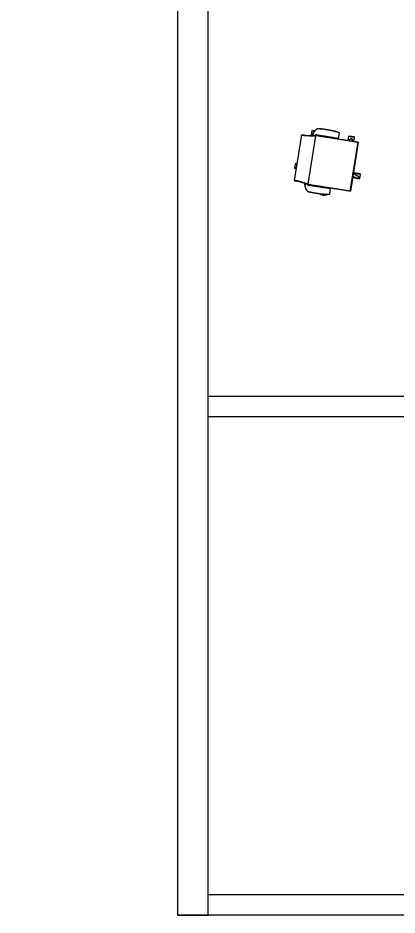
# Model space of a CAD drawing. Header units: inches. Extents: x 13.1 to 42, y 9.4 to 31.7.
# Drawn here: x 13.07 to 16.81, y 9.41 to 18.28 of the extents above; entities that cross this region are included whole.
import ezdxf

# ---------------------------------------------------------------- set-up
doc = ezdxf.new("R2010")
doc.units = ezdxf.units.IN
doc.header["$MEASUREMENT"] = 0
doc.layers.add('DW', color=5, linetype='Continuous')
doc.layers.add('furniture', color=7, linetype='Continuous')
doc.layers.add('I-FURN', color=30, linetype='Continuous', lineweight=5)
doc.layers.add('WALL', color=4, linetype='Continuous', lineweight=30)
doc.layers.get('I-FURN').off()

# ---------------------------------------------------------------- blocks, each defined once
blk = doc.blocks.new('HermanMiller_Seating_Setu_MultipurposeChair - Lyris Suspension Ribbon Arms 4-Star Base w_ Glides-V118-L01 Furniture Layout')
at = {"layer": 'furniture'}
for p, q in [((-210.6, 288.9), (-214.1, 283)), ((-214.1, 283), (-214.1, 242.8)), ((-187.5, 283), (-214.1, 283)), ((-183.7, 288.9), (-210.6, 288.9)), ((-193.6, 238.3), (-193.6, 270.6)), ((58.3, 253.3), (58.3, 305.2)), ((155.5, 289.7), (152.1, 283.7)), ((152.1, 283.7), (152.1, 245.6)), ((182.6, 283.7), (152.1, 283.7)), ((182.6, 289.7), (155.5, 289.7)), ((209.7, 289.7), (182.6, 289.7)), ((213.1, 283.7), (182.6, 283.7)), ((213.1, 283.7), (209.7, 289.7)), ((213.1, 245.6), (213.1, 283.7)), ((-309.1, 227.9), (-309.1, -228.7)), ((-214.1, 242.8), (-209.4, 238.1)), ((-205.9, 242.8), (-214.1, 242.8)), ((-207.2, 238.1), (-209.4, 238.1)), ((-166.4, -243.4), (-166.4, 241.1)), ((-153, 245.6), (-153, 253.3)), ((-33.5, 253.3), (-33.5, 245.6)), ((-30.6, 245.6), (-30.6, 253.3)), ((-3.7, 253.3), (-3.7, 245.6)), ((254.3, -246.3), (254.3, 245.6)), ((258.9, -246.3), (258.9, 245.6)), ((-322.9, -60.3), (-326.4, -66.3)), ((-326.4, -66.3), (-326.4, -106.4)), ((-309.4, -66.3), (-326.4, -66.3)), ((-309.3, -60.3), (-322.9, -60.3)), ((270.5, -61.4), (267, -67.4)), ((267, -67.4), (267, -72.8)), ((297.6, -67.4), (267, -67.4)), ((297.6, -61.4), (270.5, -61.4)), ((324.6, -61.4), (297.6, -61.4)), ((328.1, -67.4), (297.6, -67.4)), ((328.1, -67.4), (324.6, -61.4)), ((328.1, -107.6), (328.1, -67.4)), ((-326.4, -106.4), (-321.7, -111.1)), ((-310.2, -106.4), (-326.4, -106.4)), ((-309.1, -111.1), (-321.7, -111.1)), ((267, -101.4), (267, -107.6)), ((267, -107.6), (271.7, -112.3)), ((287.3, -107.6), (267, -107.6)), ((297.6, -112.3), (271.7, -112.3)), ((323.4, -112.3), (297.6, -112.3)), ((328.1, -107.6), (308.1, -107.6)), ((323.4, -112.3), (328.1, -107.6)), ((-278.7, -229.2), (-278.7, -227.9)), ((-278.7, -229.2), (-278.7, -229.5)), ((-193.6, -270.7), (-193.6, -240.3)), ((-33.5, -246.3), (-33.5, -253.5)), ((-30.6, -253.5), (-30.6, -246.3)), ((-3.7, -246.3), (-3.7, -253.5)), ((58.3, -305.3), (58.3, -253.5)), ((-31.4, -317.5), (-31.4, -321.6)), ((-31.4, -321.6), (-26.7, -326.3)), ((-11.2, -321.6), (-31.4, -321.6)), ((-7.5, -326.3), (-26.7, -326.3)), ((25, -326.3), (6.9, -326.3)), ((29.7, -321.6), (11.5, -321.6)), ((25, -326.3), (29.7, -321.6)), ((29.7, -321.6), (29.7, -312.1))]:
    blk.add_line(p, q, dxfattribs=at)
for centre, start, end in [((184.9, 255.3), 110.45631, 122.85525), ((184.9, 255.3), 70.80522, 85.80358), ((184.9, 255.3), 48.85797, 62.89542), ((184.9, 255.3), 130.79866, 145.79703), ((184.9, 255.3), 10.81177, 40.80849), ((184.9, 255.3), 325.81668, 340.81505), ((184.9, 255.3), 348.76883, 1.87231), ((299.6, -97.8), 53.22378, 67.74442), ((-300.2, -98.4), 153.8543, 183.28477), ((-300.2, -98.4), 191.0976, 204.87177), ((-300.2, -98.4), 212.71523, 225.49632), ((299.6, -97.8), 253.49665, 268.0173), ((299.6, -97.8), 275.70291, 288.35738), ((299.6, -97.8), 297.0586, 326.09989), ((299.6, -97.8), 32.81017, 45.5275), ((299.6, -97.8), 333.75885, 347.34684), ((299.6, -97.8), 355.14119, 24.18248), ((-0.1, -315.8), 183.62402, 218.44492), ((-0.1, -315.8), 278.6169, 284.57873), ((-0.1, -315.8), 293.41275, 299.28292), ((-0.1, -315.8), 328.69131, 358.09969)]:
    blk.add_arc(centre, 12.7, start, end, dxfattribs=at)
for points, knots in [([(-193.6, 270.6), (-194.7, 268.2), (-196.9, 263.1), (-199.8, 256.2), (-202, 250.4), (-203.4, 246.8), (-204.5, 243.8), (-205.2, 241.9), (-205.8, 240.5), (-206.2, 239.4), (-206.5, 238.4), (-206.8, 237.7), (-206.9, 237.3), (-207.1, 236.9), (-207.2, 236.5), (-207.3, 236.1), (-207.4, 235.8), (-207.5, 235.6)], [0, 0, 0, 0, 0.2, 0.4, 0.5, 0.6, 0.65, 0.7, 0.725, 0.75, 0.775, 0.7875, 0.8, 0.80625, 0.8125, 0.825, 0.8349898, 0.8349898, 0.8349898, 0.8349898]), ([(53.6, 308.3), (51.8, 308.7), (47.4, 309.4), (40.5, 310.4), (34.7, 311.3), (30.3, 311.9), (25.8, 312.6), (21.1, 313.2), (16.5, 313.8), (11.9, 314.3), (7.3, 314.9), (2.5, 315.3), (-2.3, 315.8), (-8.6, 316.3), (-16.4, 316.8), (-23.7, 317.2), (-29.3, 317.3), (-33.4, 317.5), (-37.5, 317.6), (-41.7, 317.6), (-46.1, 317.7), (-51.8, 317.7), (-59.1, 317.7), (-69.1, 317.6), (-79.5, 317.5), (-88.2, 317.3), (-94.9, 317.2), (-99.7, 317.1), (-104.4, 317), (-109.1, 316.9), (-113.7, 316.8), (-118.2, 316.8), (-121.9, 316.7), (-124.8, 316.6), (-127.1, 316.6), (-129.4, 316.6), (-132.5, 316.6), (-136.3, 316.6), (-140.1, 316.6), (-142.7, 316.4), (-144.1, 316.2), (-145.2, 316.1), (-146.3, 315.9), (-147.8, 315.6), (-150.4, 315.2), (-154.2, 314.4), (-158.6, 313.1), (-162.7, 311.3), (-166.3, 309), (-169.7, 306.3), (-172.3, 303.8), (-174.1, 301.9), (-175.2, 300.9), (-175.9, 300.1), (-176.7, 299.3), (-177.6, 298.2), (-179.2, 296.3), (-181.2, 293.4), (-183, 290.4), (-184.3, 288.3), (-185, 287), (-185.6, 286.1), (-186.2, 285.2), (-186.9, 284), (-188.2, 281.8), (-189.9, 278.6), (-191.8, 274.6), (-193, 271.9), (-193.6, 270.6)], [0, 0, 0, 0, 0.033333, 0.066667, 0.083333, 0.1, 0.116667, 0.133333, 0.15, 0.166667, 0.183333, 0.2, 0.216667, 0.233333, 0.266667, 0.3, 0.316667, 0.333333, 0.35, 0.366667, 0.383333, 0.4, 0.433333, 0.466667, 0.5, 0.533333, 0.55, 0.566667, 0.583333, 0.6, 0.616667, 0.633333, 0.65, 0.658333, 0.666667, 0.675, 0.683333, 0.7, 0.716667, 0.725, 0.729167, 0.733333, 0.7375, 0.741667, 0.75, 0.766667, 0.783333, 0.8, 0.816667, 0.833333, 0.85, 0.858333, 0.8625, 0.866667, 0.870833, 0.875, 0.883333, 0.9, 0.916667, 0.925, 0.929167, 0.933333, 0.9375, 0.941667, 0.95, 0.966667, 0.983333, 1, 1, 1, 1]), ([(-182.6, 291), (-181.9, 292), (-181, 293.5), (-180, 294.9), (-179.6, 295.4)], [0.17301695, 0.17301695, 0.17301695, 0.17301695, 0.2, 0.21414737, 0.21414737, 0.21414737, 0.21414737]), ([(-134.4, 316.5), (-133.8, 316.6), (-132.5, 316.7), (-130.1, 316.8), (-128.3, 316.9), (-127.1, 316.9)], [0.6, 0.6, 0.6, 0.6, 0.6125, 0.625, 0.65, 0.65, 0.65, 0.65]), ([(-11.9, 316.5), (-11.8, 316.5), (-10.7, 316.4), (-8.4, 316.3), (-5.8, 316.1), (-4.3, 316), (-4, 315.9)], [0.4670014, 0.4670014, 0.4670014, 0.4670014, 0.46875, 0.5, 0.53125, 0.54266735, 0.54266735, 0.54266735, 0.54266735]), ([(12.4, 314.3), (13.6, 314.1), (15.7, 313.9), (17.7, 313.6), (18.5, 313.5)], [0.71009007, 0.71009007, 0.71009007, 0.71009007, 0.75, 0.77619272, 0.77619272, 0.77619272, 0.77619272]), ([(58.1, 304.7), (58.2, 304.9), (58.2, 305.2), (58, 305.8), (57.6, 306.2), (57.1, 306.5)], [-0.3333333, -0.3333333, -0.3333333, -0.3333333, -0.25, -0.1666667, 0, 0, 0, 0]), ([(174.4, 262.4), (175.2, 263.6), (176.7, 265.2), (179.2, 266.7), (181.2, 267.6), (183.4, 268), (186.4, 268.1), (190.1, 267.2), (194, 264.6), (196.4, 261.1), (197.3, 258.4), (197.5, 256.7), (197.6, 255.6), (197.6, 254.2), (197.4, 252.6), (196.8, 250.5), (196, 249), (195.4, 248.1)], [0, 0, 0, 0, 0.111111, 0.166667, 0.222222, 0.277778, 0.333333, 0.444444, 0.555556, 0.666667, 0.75, 0.770833, 0.791667, 0.833333, 0.875, 0.916667, 1, 1, 1, 1]), ([(-258.1, 227.9), (-259.1, 227.8), (-260.8, 227.7), (-263.5, 227.6), (-266.3, 227.4), (-269.6, 227.3), (-273.1, 227.2), (-275.8, 227.2), (-278.6, 227.1), (-281.4, 227.1), (-283.8, 227.1), (-285.5, 227.1), (-286.5, 227.1), (-287.4, 227.1), (-288.6, 227.1), (-290.6, 227.1), (-293.1, 227.1), (-296, 227.1), (-298, 227.1), (-299.3, 227.2), (-300.1, 227.2), (-301.6, 227.2), (-303.6, 227.3), (-305.7, 227.4), (-307, 227.5), (-307.8, 227.6), (-308.4, 227.7), (-308.9, 227.8), (-309.1, 227.9), (-308.9, 228), (-308.5, 228.1), (-307.6, 228.2), (-305.9, 228.3), (-304.1, 228.4), (-302.7, 228.4), (-301.7, 228.5), (-300.9, 228.5), (-300.1, 228.5), (-298.6, 228.5), (-296.3, 228.6), (-293.8, 228.6), (-291.9, 228.6), (-290.4, 228.6), (-289, 228.7), (-287.1, 228.7), (-283.7, 228.7), (-280.7, 228.7), (-278.7, 228.7)], [-1, -1, -1, -1, -0.944444, -0.916667, -0.888889, -0.833333, -0.805556, -0.777778, -0.75, -0.722222, -0.694444, -0.680556, -0.673611, -0.666667, -0.652778, -0.638889, -0.611111, -0.583333, -0.555556, -0.548611, -0.541667, -0.527778, -0.5, -0.472222, -0.444444, -0.430556, -0.416667, -0.388889, -0.361111, -0.347222, -0.333333, -0.305556, -0.277778, -0.25, -0.236111, -0.222222, -0.215278, -0.208333, -0.194444, -0.166667, -0.138889, -0.125, -0.111111, -0.097222, -0.083333, -0.055556, 0, 0, 0, 0]), ([(-278.7, 228.3), (-280.1, 228.3), (-282.2, 228.3), (-284.7, 228.3), (-286, 228.3), (-287.1, 228.3), (-288.1, 228.3), (-289.5, 228.3), (-291.3, 228.3), (-293, 228.3), (-294.1, 228.3), (-294.7, 228.3), (-295.1, 228.2), (-295.6, 228.2), (-296.2, 228.2), (-297.2, 228.2), (-298.7, 228.1), (-300.2, 228.1), (-300.9, 228), (-301.1, 228), (-301.2, 227.9), (-301.3, 227.9), (-301.1, 227.8), (-300.6, 227.7), (-300.2, 227.7), (-299.8, 227.6), (-299.4, 227.6), (-298.4, 227.5), (-296.6, 227.5), (-295, 227.4), (-293.8, 227.4), (-293.2, 227.4), (-292.6, 227.4), (-291.7, 227.4), (-290.4, 227.4), (-288.6, 227.4), (-286.9, 227.4), (-285.5, 227.4), (-284.4, 227.4), (-283.4, 227.4), (-282.1, 227.4), (-279.7, 227.5), (-276.4, 227.5), (-272.6, 227.6), (-269.7, 227.7), (-267.7, 227.8), (-265.8, 227.9), (-264.6, 228), (-263.8, 228)], [-1, -1, -1, -1, -0.944444, -0.916667, -0.902778, -0.888889, -0.875, -0.861111, -0.833333, -0.805556, -0.791667, -0.784722, -0.777778, -0.770833, -0.763889, -0.75, -0.722222, -0.694444, -0.666667, -0.659722, -0.652778, -0.638889, -0.611111, -0.583333, -0.569444, -0.5625, -0.555556, -0.527778, -0.5, -0.472222, -0.458333, -0.451389, -0.444444, -0.430556, -0.416667, -0.388889, -0.361111, -0.347222, -0.333333, -0.319444, -0.305556, -0.277778, -0.222222, -0.166667, -0.111111, -0.083333, -0.055556, 0, 0, 0, 0]), ([(-263.8, 228), (-261.6, 228.3), (-258.3, 228.8), (-253.9, 229.4), (-250.6, 229.9), (-247.4, 230.3), (-244.1, 230.8), (-240.9, 231.3), (-236.5, 232), (-230.9, 232.7), (-223.9, 233.7), (-216.7, 234.6), (-210.5, 235.4), (-205.4, 236), (-201.5, 236.5), (-198.3, 236.9), (-195.7, 237.2), (-193.9, 237.4), (-192, 237.7), (-189.3, 238), (-186.6, 238.3), (-184.6, 238.6), (-184, 238.6)], [-1, -1, -1, -1, -0.9375, -0.90625, -0.875, -0.84375, -0.8125, -0.78125, -0.75, -0.6875, -0.625, -0.5625, -0.5, -0.46875, -0.4375, -0.40625, -0.390625, -0.375, -0.359375, -0.34375, -0.3125, -0.2950055, -0.2950055, -0.2950055, -0.2950055]), ([(-175.9, 243.3), (-173.4, 243), (-170.4, 242.6), (-168, 242), (-166.8, 241.6), (-166.5, 241.1), (-167.1, 240.7), (-168.1, 240.3), (-169.1, 240), (-169.9, 239.8), (-170.9, 239.6), (-172.6, 239.3), (-175, 239), (-177.7, 238.6), (-179.9, 238.3), (-181.5, 238.1), (-183.1, 237.9), (-185.4, 237.6), (-188.5, 237.3), (-192.2, 236.8), (-195.8, 236.4), (-199.2, 236), (-203.8, 235.4), (-209.4, 234.7), (-215.9, 233.9), (-222.3, 233), (-228.4, 232.2), (-234.4, 231.3), (-240, 230.4), (-245.7, 229.6), (-251.8, 228.7), (-255.9, 228.2), (-258.1, 227.9)], [-1, -1, -1, -1, -0.944444, -0.916667, -0.888889, -0.861111, -0.833333, -0.805556, -0.791667, -0.777778, -0.763889, -0.75, -0.722222, -0.694444, -0.680556, -0.666667, -0.652778, -0.638889, -0.611111, -0.583333, -0.555556, -0.527778, -0.5, -0.444444, -0.388889, -0.333333, -0.277778, -0.222222, -0.166667, -0.111111, -0.055556, 0, 0, 0, 0]), ([(-181.5, 237.9), (-181.5, 239), (-181.2, 240.5), (-180.6, 242.1), (-180.2, 243), (-179.8, 243.6), (-179.4, 244.2), (-178.8, 244.9), (-177.9, 245.6), (-177, 246.3), (-176.3, 246.8), (-175.9, 247.1), (-175.6, 247.3), (-175.3, 247.5), (-174.9, 247.7), (-174.1, 248.1), (-173, 248.7), (-171.7, 249.3), (-170.3, 249.9), (-168.9, 250.4), (-167, 251), (-163.6, 252), (-158.4, 253), (-154.3, 253.3), (-152.1, 253.3)], [0.0044023, 0.0044023, 0.0044023, 0.0044023, 0.0833333, 0.125, 0.1458333, 0.1666667, 0.1875, 0.2083333, 0.25, 0.2916667, 0.3125, 0.3229167, 0.3333333, 0.34375, 0.3541667, 0.375, 0.4166667, 0.4583333, 0.5, 0.5416667, 0.5833333, 0.6666667, 0.8333333, 1, 1, 1, 1]), ([(-178.7, 244.9), (-178.8, 244.8), (-179.1, 244.5), (-179.6, 243.9), (-179.9, 243.4), (-180, 243.3)], [0.77871955, 0.77871955, 0.77871955, 0.77871955, 0.78571429, 0.82142857, 0.83928571, 0.83928571, 0.83928571, 0.83928571]), ([(-172.9, 241.3), (-173, 241.4), (-173.2, 241.5), (-173.9, 241.8), (-175.4, 242.3), (-177.4, 242.6), (-178.7, 242.8)], [-0.125, -0.125, -0.125, -0.125, -0.109375, -0.09375, -0.0625, -0.02729721, -0.02729721, -0.02729721, -0.02729721]), ([(-176.9, 245.6), (-174.1, 245.6), (-168.5, 245.6), (-160.1, 245.6), (-150.9, 245.6), (-137.2, 245.6), (-120.9, 245.6), (-101.7, 245.6), (-85.7, 245.6), (-68.1, 245.6), (-42.7, 245.6), (-8.7, 245.6), (25.4, 245.6), (50.8, 245.6), (68.7, 245.6), (85.8, 245.6), (102.3, 245.6), (118.5, 245.6), (134.7, 245.6), (151.1, 245.6), (168.1, 245.6), (185.3, 245.6), (202.1, 245.6), (215.2, 245.6), (224.8, 245.6), (233.9, 245.6), (244.5, 245.6), (251.4, 245.6), (254.3, 245.6)], [0.306838, 0.306838, 0.306838, 0.306838, 0.356313, 0.407215, 0.458117, 0.509019, 0.610823, 0.661725, 0.712627, 0.763528, 0.81443, 0.916234, 1.018038, 1.06894, 1.119842, 1.170744, 1.221646, 1.272547, 1.323449, 1.374351, 1.425253, 1.476155, 1.527057, 1.577959, 1.60341, 1.628861, 1.679763, 1.730665, 1.730665, 1.730665, 1.730665]), ([(-173.9, 248.2), (-174.2, 248.1), (-174.9, 247.7), (-175.6, 247.3), (-176.1, 247), (-176.2, 247)], [0.61974189, 0.61974189, 0.61974189, 0.61974189, 0.64285714, 0.67857143, 0.6857619, 0.6857619, 0.6857619, 0.6857619]), ([(-169.2, 250.3), (-169.5, 250.2), (-170.1, 249.9), (-170.7, 249.7), (-171, 249.6)], [0.47319953, 0.47319953, 0.47319953, 0.47319953, 0.5, 0.53000316, 0.53000316, 0.53000316, 0.53000316]), ([(-163.6, 251.9), (-164.2, 251.8), (-164.9, 251.6), (-165.7, 251.4), (-165.9, 251.3)], [0.31616285, 0.31616285, 0.31616285, 0.31616285, 0.35714286, 0.37772647, 0.37772647, 0.37772647, 0.37772647]), ([(-152.1, 253.3), (-150.5, 253.3), (-138.2, 253.3), (-108.9, 253.3), (-51, 253.3), (-25.2, 253.3), (39.8, 253.3), (58.3, 253.3), (58.3, 253.3)], [-0.7511206, -0.7511206, -0.7511206, -0.7511206, -0.7307776, -0.6048699, -0.4724907, -0.2999786, -0.1561347, -0.0525078, -0.0525078, -0.0525078, -0.0525078]), ([(254.3, 245.6), (255.5, 245.6), (257.3, 245.6), (258.7, 245.6), (258.9, 245.6), (258.9, 245.6)], [0.00052958, 0.00052958, 0.00052958, 0.00052958, 0.01524551, 0.03049102, 0.04105956, 0.04105956, 0.04105956, 0.04105956]), ([(304.4, -86), (305.7, -86.5), (307.5, -87.7), (309.5, -89.7), (310.7, -91.5), (311.6, -93.4), (312.4, -96.2), (312.4, -99.9), (310.9, -104.2), (308.3, -107.3), (306, -108.9), (304.5, -109.5), (303.5, -109.9), (302.2, -110.3), (300.6, -110.5), (298.5, -110.5), (297, -110.3), (296, -110)], [0, 0, 0, 0, 0.111111, 0.166667, 0.222222, 0.277778, 0.333333, 0.444444, 0.555556, 0.666667, 0.75, 0.770833, 0.791667, 0.833333, 0.875, 0.916667, 1, 1, 1, 1]), ([(-309.1, -107.5), (-310, -106.6), (-311.7, -104.3), (-313.1, -100.2), (-312.9, -96.1), (-311.9, -93.4), (-311.2, -92), (-310.6, -91.1), (-309.9, -90.2), (-309.4, -89.6), (-309.2, -89.5)], [0.3485909, 0.3485909, 0.3485909, 0.3485909, 0.4444444, 0.5555556, 0.6666667, 0.75, 0.7708333, 0.7916667, 0.8333333, 0.8534749, 0.8534749, 0.8534749, 0.8534749]), ([(-278.7, -229.5), (-280.2, -229.6), (-283.2, -229.6), (-286.8, -229.6), (-289.2, -229.5), (-290.3, -229.5), (-291, -229.5), (-293, -229.5), (-296.3, -229.5), (-299.4, -229.4), (-301.1, -229.4), (-301.7, -229.3), (-302.5, -229.3), (-303.8, -229.3), (-305.4, -229.2), (-306.8, -229.1), (-307.9, -229), (-308.6, -228.9), (-308.9, -228.8), (-309.1, -228.7), (-308.9, -228.6), (-308.4, -228.4), (-307.8, -228.3), (-307, -228.3), (-305.7, -228.2), (-303.6, -228), (-301.6, -228), (-300.1, -227.9), (-299.3, -227.9), (-298.1, -227.9), (-296, -227.8), (-293.1, -227.8), (-290.6, -227.8), (-288.6, -227.8), (-287.2, -227.8), (-285.8, -227.8), (-283.8, -227.8), (-281.4, -227.8), (-278.6, -227.9), (-275.8, -227.9), (-273.1, -228), (-269.6, -228.1), (-266.3, -228.2), (-263.5, -228.3), (-260.8, -228.5), (-259.1, -228.6), (-258.1, -228.7)], [-1, -1, -1, -1, -0.958333, -0.916667, -0.895833, -0.890625, -0.885417, -0.875, -0.833333, -0.791667, -0.78125, -0.776042, -0.770833, -0.75, -0.729167, -0.708333, -0.6875, -0.666667, -0.652778, -0.638889, -0.611111, -0.583333, -0.569444, -0.555556, -0.527778, -0.5, -0.472222, -0.458333, -0.451389, -0.444444, -0.416667, -0.388889, -0.361111, -0.347222, -0.333333, -0.319444, -0.305556, -0.277778, -0.25, -0.222222, -0.194444, -0.166667, -0.111111, -0.083333, -0.055556, 0, 0, 0, 0]), ([(-263.8, -228.8), (-264.6, -228.8), (-265.8, -228.7), (-267.7, -228.6), (-269.7, -228.5), (-272.6, -228.4), (-276.4, -228.3), (-279.7, -228.2), (-282.1, -228.2), (-283.4, -228.2), (-284.3, -228.2), (-284.9, -228.2), (-285.6, -228.1), (-286.9, -228.1), (-288.6, -228.1), (-290.4, -228.1), (-291.7, -228.1), (-292.6, -228.2), (-293.2, -228.2), (-293.8, -228.2), (-295, -228.2), (-296.6, -228.2), (-298.4, -228.3), (-299.4, -228.4), (-299.8, -228.4), (-300.2, -228.4), (-300.6, -228.5), (-301.1, -228.6), (-301.3, -228.7), (-301.2, -228.7), (-301.1, -228.8), (-300.9, -228.8), (-300.2, -228.9), (-298.7, -229), (-297.2, -229), (-296.2, -229.1), (-295.6, -229.1), (-295.1, -229.1), (-294.7, -229.1), (-294.1, -229.1), (-293, -229.1), (-291.3, -229.2), (-289.5, -229.2), (-288.1, -229.2), (-287.1, -229.2), (-286, -229.2), (-284.7, -229.2), (-282.2, -229.2), (-280.1, -229.2), (-278.7, -229.2)], [-1, -1, -1, -1, -0.944444, -0.916667, -0.888889, -0.833333, -0.777778, -0.722222, -0.694444, -0.680556, -0.666667, -0.659722, -0.652778, -0.638889, -0.611111, -0.583333, -0.569444, -0.555556, -0.548611, -0.541667, -0.527778, -0.5, -0.472222, -0.444444, -0.4375, -0.430556, -0.416667, -0.388889, -0.361111, -0.347222, -0.340278, -0.333333, -0.305556, -0.277778, -0.25, -0.236111, -0.229167, -0.222222, -0.215278, -0.208333, -0.194444, -0.166667, -0.138889, -0.125, -0.111111, -0.097222, -0.083333, -0.055556, 0, 0, 0, 0]), ([(-184, -240.7), (-184.7, -240.6), (-186.6, -240.3), (-189.3, -239.9), (-192, -239.6), (-193.9, -239.3), (-195.7, -239.1), (-198.3, -238.7), (-201.5, -238.3), (-205.4, -237.8), (-210.5, -237.1), (-216.7, -236.2), (-223.9, -235.2), (-230.9, -234.1), (-236.5, -233.2), (-240.9, -232.5), (-244.1, -232), (-247.4, -231.4), (-250.6, -230.9), (-253.9, -230.4), (-258.3, -229.7), (-261.6, -229.2), (-263.8, -228.8)], [-0.704918, -0.704918, -0.704918, -0.704918, -0.6875, -0.65625, -0.640625, -0.625, -0.609375, -0.59375, -0.5625, -0.53125, -0.5, -0.4375, -0.375, -0.3125, -0.25, -0.21875, -0.1875, -0.15625, -0.125, -0.09375, -0.0625, 0, 0, 0, 0]), ([(-258.1, -228.7), (-255.9, -229), (-251.8, -229.6), (-245.7, -230.6), (-240, -231.5), (-234.4, -232.5), (-228.4, -233.4), (-222.3, -234.4), (-215.9, -235.4), (-209.4, -236.3), (-202.6, -237.2), (-196.9, -238), (-192.2, -238.7), (-188.5, -239.1), (-185.4, -239.5), (-183.1, -239.9), (-181.5, -240.1), (-179.9, -240.3), (-177.7, -240.6), (-175, -241), (-172.6, -241.4), (-170.9, -241.7), (-169.9, -242), (-169.1, -242.2), (-168.1, -242.5), (-167.1, -243), (-166.5, -243.5), (-166.8, -244), (-168, -244.4), (-170.4, -245.1), (-173.4, -245.6), (-175.9, -245.9)], [-1, -1, -1, -1, -0.944444, -0.888889, -0.833333, -0.777778, -0.722222, -0.666667, -0.611111, -0.555556, -0.5, -0.444444, -0.416667, -0.388889, -0.361111, -0.347222, -0.333333, -0.319444, -0.305556, -0.277778, -0.25, -0.236111, -0.222222, -0.208333, -0.194444, -0.166667, -0.138889, -0.111111, -0.083333, -0.055556, 0, 0, 0, 0]), ([(-206.6, -238.2), (-206.6, -238.3), (-206.5, -238.5), (-206.3, -239), (-206.1, -239.7), (-205.7, -240.7), (-205.3, -241.9), (-204.7, -243.6), (-203.9, -245.6), (-202.7, -248.9), (-201.1, -253), (-198.6, -259.3), (-196.1, -265.3), (-194.2, -269.4), (-193.6, -270.7)], [0.2222222, 0.2222222, 0.2222222, 0.2222222, 0.2291667, 0.2361111, 0.25, 0.2777778, 0.3055556, 0.3333333, 0.3888889, 0.4444444, 0.5555556, 0.6666667, 0.8888889, 1, 1, 1, 1]), ([(-152.1, -253.5), (-154.3, -253.4), (-158.4, -253.1), (-163.6, -252.1), (-166.9, -251.1), (-168.8, -250.5), (-170.2, -250), (-171.6, -249.4), (-172.9, -248.9), (-174, -248.4), (-174.7, -247.9), (-175.1, -247.7), (-175.4, -247.5), (-175.7, -247.3), (-176.1, -247.1), (-176.8, -246.6), (-177.8, -245.9), (-178.7, -245.1), (-179.3, -244.4), (-179.5, -244.1), (-179.7, -243.8), (-179.9, -243.4), (-180.2, -243), (-180.6, -242.3), (-180.9, -241.4), (-181.1, -240.7), (-181.1, -240.5)], [0, 0, 0, 0, 0.1666667, 0.3333333, 0.4166667, 0.4583333, 0.5, 0.5416667, 0.5833333, 0.625, 0.6458333, 0.65625, 0.6666667, 0.6770833, 0.6875, 0.7083333, 0.75, 0.7916667, 0.8125, 0.8229167, 0.8333333, 0.84375, 0.8541667, 0.875, 0.9166667, 0.9325671, 0.9325671, 0.9325671, 0.9325671]), ([(-180.6, -241.6), (-180.4, -242.1), (-180.1, -242.9), (-179.6, -243.8), (-179.4, -244.2), (-179.3, -244.3)], [0.1, 0.1, 0.1, 0.1, 0.15, 0.175, 0.1875, 0.1875, 0.1875, 0.1875]), ([(-177.9, -245.9), (-177.4, -246.3), (-176.4, -247), (-175.1, -247.7), (-174.2, -248.2), (-173.9, -248.3), (-173.8, -248.4)], [0.25, 0.25, 0.25, 0.25, 0.3, 0.35, 0.375, 0.379481, 0.379481, 0.379481, 0.379481]), ([(254.3, -246.3), (251.4, -246.3), (244.5, -246.3), (233.9, -246.3), (224.8, -246.3), (215.2, -246.3), (202.1, -246.3), (185.3, -246.3), (168.1, -246.3), (151.1, -246.3), (134.7, -246.3), (118.5, -246.3), (102.3, -246.3), (85.8, -246.3), (68.7, -246.3), (50.8, -246.3), (25.4, -246.3), (-8.7, -246.3), (-42.7, -246.3), (-68.1, -246.3), (-85.7, -246.3), (-101.7, -246.3), (-120.9, -246.3), (-137.2, -246.3), (-150.9, -246.3), (-160.1, -246.3), (-168.5, -246.3), (-174.1, -246.3), (-176.8, -246.3)], [-1.730665, -1.730665, -1.730665, -1.730665, -1.679763, -1.628861, -1.60341, -1.577959, -1.527057, -1.476155, -1.425253, -1.374351, -1.323449, -1.272547, -1.221646, -1.170744, -1.119842, -1.06894, -1.018038, -0.916234, -0.81443, -0.763528, -0.712627, -0.661725, -0.610823, -0.509019, -0.458117, -0.407215, -0.356313, -0.307412, -0.307412, -0.307412, -0.307412]), ([(-176.2, -244.9), (-176, -244.8), (-174.9, -244.6), (-173.9, -244.2), (-173.2, -243.9), (-173, -243.7), (-172.9, -243.6)], [-0.94648796, -0.94648796, -0.94648796, -0.94648796, -0.9375, -0.90625, -0.890625, -0.875, -0.875, -0.875, -0.875]), ([(-171.8, -249.4), (-171.8, -249.4), (-171.1, -249.7), (-170, -250.1), (-168.8, -250.5), (-168.1, -250.7), (-168, -250.8)], [0.44316, 0.44316, 0.44316, 0.44316, 0.45, 0.5, 0.55, 0.5599866, 0.5599866, 0.5599866, 0.5599866]), ([(-165.7, -251.5), (-164.9, -251.7), (-163.3, -252.1), (-161.6, -252.5), (-160.9, -252.6)], [0.6257433, 0.6257433, 0.6257433, 0.6257433, 0.7, 0.7575556, 0.7575556, 0.7575556, 0.7575556]), ([(-157.8, -253.1), (-157.1, -253.2), (-155.2, -253.4), (-153.3, -253.4), (-152.1, -253.5)], [0.8428242, 0.8428242, 0.8428242, 0.8428242, 0.9, 1, 1, 1, 1]), ([(58.3, -253.5), (58.3, -253.5), (39.8, -253.5), (-25.2, -253.5), (-51, -253.5), (-108.9, -253.5), (-138.2, -253.5), (-150.5, -253.5), (-152.1, -253.5)], [-0.82635, -0.82635, -0.82635, -0.82635, -0.7227231, -0.5788792, -0.4063671, -0.2739878, -0.1480802, -0.1277371, -0.1277371, -0.1277371, -0.1277371]), ([(258.9, -246.3), (258.9, -246.3), (258.7, -246.3), (257.3, -246.3), (255.5, -246.3), (254.3, -246.3)], [-0.04105956, -0.04105956, -0.04105956, -0.04105956, -0.03049102, -0.01524551, -0.00052958, -0.00052958, -0.00052958, -0.00052958]), ([(-193.6, -270.7), (-193, -272), (-191.8, -274.7), (-189.9, -278.7), (-188.2, -281.9), (-186.9, -284.1), (-186.2, -285.3), (-185.6, -286.2), (-185, -287.1), (-184.3, -288.4), (-183, -290.5), (-181.2, -293.5), (-179.2, -296.4), (-177.6, -298.3), (-176.7, -299.4), (-175.9, -300.2), (-175.2, -301), (-174.1, -302), (-172.3, -303.9), (-169.7, -306.4), (-166.3, -309.2), (-162.7, -311.4), (-158.6, -313.2), (-154.2, -314.5), (-150.4, -315.3), (-147.8, -315.7), (-146.3, -316), (-145.2, -316.2), (-144.1, -316.3), (-142.7, -316.5), (-140.1, -316.7), (-136.3, -316.7), (-132.5, -316.7), (-129.4, -316.7), (-127.1, -316.7), (-124.8, -316.8), (-121.9, -316.8), (-118.2, -316.9), (-113.7, -316.9), (-109.1, -317), (-104.4, -317.1), (-99.7, -317.2), (-94.9, -317.3), (-89.9, -317.4), (-84.7, -317.5), (-79.5, -317.6), (-74.3, -317.6), (-67.5, -317.7), (-60.8, -317.8), (-54.7, -317.8), (-50.4, -317.8), (-46.1, -317.8), (-40.3, -317.7), (-34.7, -317.6), (-29.3, -317.5), (-23.7, -317.3), (-16.4, -316.9), (-8.6, -316.4), (-2.3, -315.9), (2.5, -315.4), (7.3, -315), (11.9, -314.4), (16.5, -313.9), (21.1, -313.3), (25.8, -312.7), (30.3, -312), (34.7, -311.4), (40.5, -310.5), (47.4, -309.6), (51.8, -308.8), (53.6, -308.4)], [0, 0, 0, 0, 0.016667, 0.033333, 0.05, 0.058333, 0.0625, 0.066667, 0.070833, 0.075, 0.083333, 0.1, 0.116667, 0.125, 0.129167, 0.133333, 0.1375, 0.141667, 0.15, 0.166667, 0.183333, 0.2, 0.216667, 0.233333, 0.25, 0.258333, 0.2625, 0.266667, 0.270833, 0.275, 0.283333, 0.3, 0.316667, 0.325, 0.333333, 0.341667, 0.35, 0.366667, 0.383333, 0.4, 0.416667, 0.433333, 0.45, 0.466667, 0.483333, 0.5, 0.516667, 0.533333, 0.566667, 0.583333, 0.6, 0.616667, 0.633333, 0.666667, 0.683333, 0.7, 0.733333, 0.766667, 0.783333, 0.8, 0.816667, 0.833333, 0.85, 0.866667, 0.883333, 0.9, 0.916667, 0.933333, 0.966667, 1, 1, 1, 1]), ([(-179.6, -295.5), (-180, -295), (-181, -293.6), (-181.9, -292.1), (-182.6, -291.1)], [0.78585263, 0.78585263, 0.78585263, 0.78585263, 0.8, 0.82698305, 0.82698305, 0.82698305, 0.82698305]), ([(-127.1, -317.1), (-128.3, -317), (-130.1, -316.9), (-132.5, -316.8), (-133.8, -316.7), (-134.4, -316.6)], [0.35, 0.35, 0.35, 0.35, 0.375, 0.3875, 0.4, 0.4, 0.4, 0.4]), ([(0.4, -328.5), (-1.5, -328.6), (-4.5, -328), (-7.9, -326), (-9.8, -324.2), (-10.9, -322.5), (-11.6, -321.3), (-12.4, -319.5), (-12.7, -317.9), (-12.8, -316.6)], [0, 0, 0, 0, 0.2857143, 0.4285714, 0.5714286, 0.6785714, 0.7321429, 0.7857143, 0.9777546, 0.9777546, 0.9777546, 0.9777546]), ([(-4, -316), (-4.3, -316.1), (-5.8, -316.2), (-8.4, -316.4), (-10.7, -316.5), (-11.8, -316.6), (-11.9, -316.6)], [0.45733265, 0.45733265, 0.45733265, 0.45733265, 0.46875, 0.5, 0.53125, 0.5329986, 0.5329986, 0.5329986, 0.5329986]), ([(18.5, -313.6), (17.7, -313.7), (15.7, -314), (13.6, -314.2), (12.4, -314.4)], [0.22380728, 0.22380728, 0.22380728, 0.22380728, 0.25, 0.28990993, 0.28990993, 0.28990993, 0.28990993]), ([(57.1, -306.6), (57.6, -306.3), (58, -305.9), (58.2, -305.3), (58.2, -305), (58.1, -304.8)], [-1, -1, -1, -1, -0.8333333, -0.75, -0.6666667, -0.6666667, -0.6666667, -0.6666667])]:
    blk.add_open_spline(points, degree=3, knots=knots, dxfattribs=at)
for points in [[(-161.9, 311.6), (-161.4, 311.8), (-160.9, 312.1), (-160.4, 312.3)], [(-69.2, 317.6), (-68.2, 317.6), (-67.2, 317.6), (-66.2, 317.6)], [(57.1, 306.5), (56.7, 306.7), (55.8, 307.2), (54.4, 307.9), (53.6, 308.3)], [(-180, 243.8), (-178.7, 243.6), (-177.3, 243.5), (-175.9, 243.3)], [(-179.8, 239.2), (-179.7, 239.3), (-179.5, 239.3), (-179.4, 239.3)], [(-166.3, 251.1), (-164.9, 249.3), (-163.5, 247.5), (-162.1, 245.6)], [(161.4, 245.6), (165.7, 251.2), (170.1, 256.8), (174.4, 262.4)], [(195.4, 248.1), (194.8, 247.3), (194.3, 246.5), (193.7, 245.6)], [(259.5, -70.1), (274.5, -75.4), (289.4, -80.7), (304.4, -86)], [(296, -110), (283.5, -106.3), (271.1, -102.6), (258.7, -98.9)], [(-175.9, -245.9), (-176.3, -246), (-176.7, -246), (-177.1, -246.1)], [(14.5, -246.3), (14.5, -248.7), (14.4, -251.1), (14.3, -253.5)], [(-160.4, -312.4), (-160.9, -312.2), (-161.4, -311.9), (-161.9, -311.7)], [(-66.2, -317.7), (-67.2, -317.7), (-68.2, -317.7), (-69.2, -317.7)], [(12.6, -316.2), (12.5, -317.3), (12.2, -319.3), (11, -322.2), (9.1, -324.7), (6.6, -326.8), (3.7, -328.1), (1.5, -328.5), (0.4, -328.5)], [(12.6, -314.3), (12.6, -314.9), (12.6, -315.6), (12.6, -316.2)], [(53.6, -308.4), (54.4, -308), (55.8, -307.3), (56.7, -306.8), (57.1, -306.6)]]:
    blk.add_open_spline(points, degree=3, dxfattribs=at)

msp = doc.modelspace()

# ---------------------------------------------------------------- linework, layer by layer
at = {"layer": 'DW'}
msp.add_lwpolyline([(15.5535, 31.7128), (13.0724, 27.4155), (14.649, 24.5853), (14.649, 9.4128), (14.949, 9.4128), (14.949, 24.6632), (13.4173, 27.4128), (15.6535, 31.286), (15.6535, 31.5128), (15.7035, 31.5128), (15.7035, 31.7128), (15.5535, 31.7128)], dxfattribs=at)
at = {"layer": 'WALL', "color": 8}
for p, q in [((22.1735, 14.5396), (14.949, 14.5396)), ((22.1586, 14.3396), (14.949, 14.3396)), ((24.0535, 9.6128), (14.949, 9.6128)), ((24.0535, 9.4128), (14.649, 9.4128))]:
    msp.add_line(p, q, dxfattribs=at)

# ---------------------------------------------------------------- block references
at = {"layer": 'I-FURN', "xscale": 0.001, "yscale": 0.001, "zscale": 0.001, "rotation": 351.0000000000005}
msp.add_blockref('HermanMiller_Seating_Setu_MultipurposeChair - Lyris Suspension Ribbon Arms 4-Star Base w_ Glides-V118-L01 Furniture Layout', (16.1402, 16.8531), dxfattribs=at)

doc.saveas('drawing.dxf')
